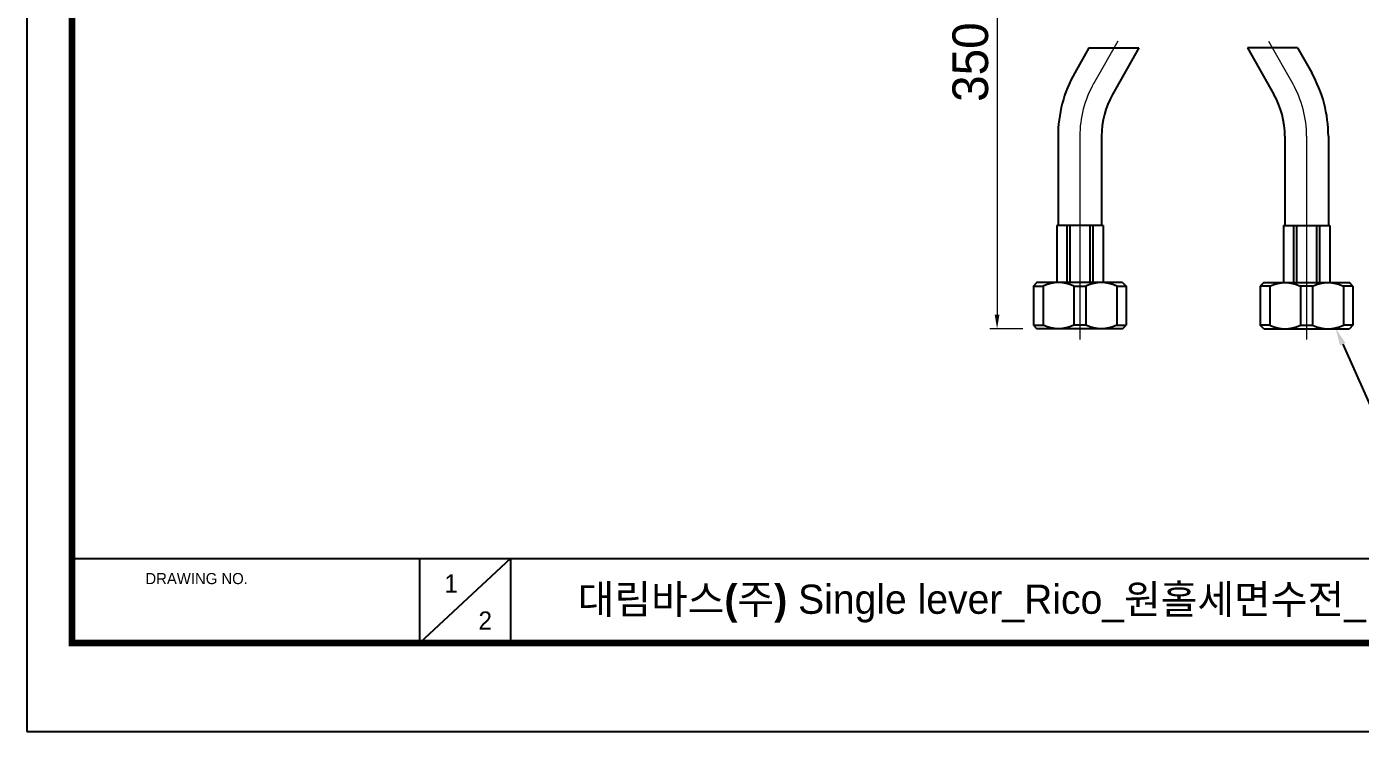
# Model space of a CAD drawing. Extents: x 0 to 790, y 0 to 579.
# Drawn here: x 0 to 374, y 0 to 197.7 of the extents above; entities that cross this region are included whole.
import ezdxf
from ezdxf import colors
from ezdxf.entities.mleader import LeaderData, LeaderLine
from ezdxf.math import Vec2, Vec3

# ---------------------------------------------------------------- set-up
doc = ezdxf.new("R2010")
doc.units = 0
doc.header["$LTSCALE"] = 10
doc.header["$MEASUREMENT"] = 0
doc.header["$PDMODE"] = 3
doc.header["$PDSIZE"] = -10
doc.linetypes.add('CENTER2', pattern=[28.575, 19.05, -3.175, 3.175, -3.175])
doc.layers.get('0').update_dxf_attribs({"linetype": 'CONTINUOUS'})
doc.layers.get('DEFPOINTS').update_dxf_attribs({"linetype": 'CONTINUOUS'})
doc.layers.add('Cneter', color=1, linetype='CENTER2', lineweight=13)
doc.styles.add('Daelim Dimension', font='')
doc.styles.add('DLB3013-CR2S_시공도$0$Daelim Dimension', font='H2GTRE.TTF')
doc.styles.get('Daelim Dimension').set_extended_font_data('나눔고딕')
doc.dimstyles.new('DLB3013-CR2S_시공도$0$DEFAULT', dxfattribs={"dimscale": 2, "dimtxt": 2, "dimasz": 2, "dimexe": 0, "dimexo": 2, "dimgap": 1, "dimtad": 1, "dimdec": 1, "dimzin": 9, "dimdsep": 46, "dimtxsty": 'DLB3013-CR2S_시공도$0$Daelim Dimension', "dimcen": 0.5, "dimclrd": 252, "dimclre": 252, "dimclrt": 3, "dimadec": 1, "dimazin": 0, "dimtfac": 1, "dimtdec": 1, "dimtix": 1, "dimtmove": 0, "dimatfit": 3, "dimfxl": 1, "dimtolj": 1, "dimtzin": 1, "dimlwd": 9, "dimlwe": 9, "dimarcsym": 0})

# ---------------------------------------------------------------- blocks, each defined once
blk = doc.blocks.new('*D6')
at = {"color": 5, "lineweight": 9, "ltscale": 0.5, "transparency": 16777216}
for p, q in [((294.64, 262.52), (270.1, 262.52)), ((272.1, 258.52), (272.1, 116.9)), ((279.29, 112.9), (270.1, 112.9))]:
    blk.add_line(p, q, dxfattribs=at)
at = {"color": 5, "ltscale": 0.5, "transparency": 16777216}
for points in [[(271.43, 258.52), (272.77, 258.52), (272.1, 262.52)], [(271.43, 116.9), (272.77, 116.9), (272.1, 112.9)]]:
    blk.add_solid(points, dxfattribs=at)
at = {"layer": 'DEFPOINTS', "color": 0, "ltscale": 0.5, "transparency": 16777216}
for p in [(298.64, 262.52), (272.1, 112.9), (283.29, 112.9)]:
    blk.add_point(p, dxfattribs=at)
at = {"color": 7, "ltscale": 0.5, "transparency": 16777216, "insert": (264.65, 187.71), "char_height": 10, "attachment_point": 5, "rotation": 90, "style": 'Daelim Dimension'}
blk.add_mtext('\\A1;350', dxfattribs=at)

msp = doc.modelspace()

# ---------------------------------------------------------------- linework, layer by layer
at = {"color": 7, "linetype": 'Continuous'}
for p, q in [((297.84, 191.71), (293.86, 184.67)), ((311.86, 191.71), (304.48, 178.66)), ((342.31, 191.71), (349.69, 178.66)), ((356.33, 191.71), (360.31, 184.67)), ((289.19, 166.9), (289.19, 141.9)), ((301.39, 166.9), (301.39, 141.9)), ((352.79, 166.9), (352.79, 141.9)), ((364.99, 166.9), (364.99, 141.9)), ((288.81, 141.9), (288.81, 125.9)), ((301.81, 141.9), (288.81, 141.9)), ((291.7, 141.9), (291.7, 125.9)), ((292.46, 141.9), (292.46, 125.9)), ((298.15, 141.9), (298.15, 125.9)), ((298.92, 141.9), (298.92, 125.9)), ((301.81, 141.9), (301.81, 125.9)), ((352.37, 141.9), (352.37, 125.9)), ((352.37, 141.9), (365.37, 141.9)), ((355.26, 141.9), (355.26, 125.9)), ((356.02, 141.9), (356.02, 125.9)), ((361.71, 141.9), (361.71, 125.9)), ((362.47, 141.9), (362.47, 125.9)), ((365.37, 141.9), (365.37, 125.9)), ((282.29, 124.9), (283.29, 125.9)), ((282.29, 124.9), (282.29, 113.9)), ((282.29, 124.9), (284.98, 124.9)), ((307.29, 125.9), (283.33, 125.9)), ((284.98, 124.9), (284.98, 113.9)), ((293.64, 124.9), (293.64, 113.9)), ((293.64, 124.9), (296.98, 124.9)), ((296.98, 124.9), (296.98, 113.9)), ((305.64, 124.9), (305.64, 113.9)), ((305.64, 124.9), (308.29, 124.9)), ((307.29, 125.9), (308.29, 124.9)), ((308.29, 124.9), (308.29, 113.9)), ((346.89, 125.9), (345.89, 124.9)), ((345.89, 124.9), (345.89, 113.9)), ((348.54, 124.9), (345.89, 124.9)), ((346.89, 125.9), (370.84, 125.9)), ((348.54, 124.9), (348.54, 113.9)), ((357.19, 124.9), (357.19, 113.9)), ((360.54, 124.9), (357.19, 124.9)), ((360.54, 124.9), (360.54, 113.9)), ((369.19, 124.9), (369.19, 113.9)), ((371.89, 124.9), (369.19, 124.9)), ((371.89, 124.9), (370.89, 125.9)), ((371.89, 124.9), (371.89, 113.9)), ((282.29, 113.9), (283.29, 112.9)), ((282.29, 113.9), (284.98, 113.9)), ((307.29, 112.9), (283.29, 112.9)), ((296.98, 113.9), (293.64, 113.9)), ((305.64, 113.9), (308.29, 113.9)), ((307.29, 112.9), (308.29, 113.9)), ((346.89, 112.9), (345.89, 113.9)), ((348.54, 113.9), (345.89, 113.9)), ((346.89, 112.9), (370.89, 112.9)), ((357.19, 113.9), (360.54, 113.9)), ((371.89, 113.9), (369.19, 113.9)), ((371.89, 113.9), (370.89, 112.9))]:
    msp.add_line(p, q, dxfattribs=at)
for p, q in [((297.84, 191.71), (311.86, 191.71)), ((356.33, 191.71), (342.31, 191.71))]:
    msp.add_line(p, q)
at = {"color": 2, "linetype": 'Continuous'}
for p, q in [((283.33, 125.9), (283.19, 125.8)), ((370.84, 125.9), (370.99, 125.8))]:
    msp.add_line(p, q, dxfattribs=at)
at = {"color": 5}
msp.add_line((12.7, 48.49), (648.72, 48.49), dxfattribs=at)
at = {"color": 5, "ltscale": 40}
for p, q in [((110.19, 48.49), (110.19, 24.69)), ((110.19, 48.49), (110.19, 24.69)), ((135.67, 48.49), (110.19, 24.69)), ((135.67, 48.49), (110.19, 24.69)), ((135.67, 48.49), (135.67, 24.69)), ((135.67, 48.49), (135.67, 24.69))]:
    msp.add_line(p, q, dxfattribs=at)
at = {"ltscale": 0.5}
msp.add_lwpolyline([(0, 0), (789.88, 0), (789.88, 578.76), (0, 578.76)], close=True, dxfattribs=at)
at = {"color": 5, "linetype": 'ByBlock', "lineweight": 200, "const_width": 1.82}
msp.add_lwpolyline([(12.7, 24.78), (777.1, 24.78), (777.1, 565.32), (12.7, 565.32)], close=True, dxfattribs=at)
at = {"color": 7, "linetype": 'Continuous'}
for points in [[(289.31, 125.9), (288.25, 125.84), (287.19, 125.65), (286.1, 125.34), (284.98, 124.9)], [(293.64, 124.9), (292.51, 125.34), (291.43, 125.65), (290.36, 125.84), (289.31, 125.9)], [(301.31, 125.9), (300.25, 125.84), (299.19, 125.65), (298.11, 125.34), (296.98, 124.9)], [(305.64, 124.9), (304.51, 125.34), (303.43, 125.65), (302.36, 125.84), (301.31, 125.9)], [(348.54, 124.9), (349.66, 125.34), (350.75, 125.65), (351.81, 125.84), (352.86, 125.9)], [(352.86, 125.9), (353.92, 125.84), (354.98, 125.65), (356.07, 125.34), (357.19, 124.9)], [(360.54, 124.9), (361.66, 125.34), (362.75, 125.65), (363.81, 125.84), (364.87, 125.9)], [(364.87, 125.9), (365.92, 125.84), (366.98, 125.65), (368.07, 125.34), (369.19, 124.9)], [(289.31, 112.9), (288.25, 112.96), (287.19, 113.14), (286.1, 113.45), (284.98, 113.9)], [(293.64, 113.9), (292.51, 113.45), (291.43, 113.14), (290.36, 112.96), (289.31, 112.9)], [(301.31, 112.9), (300.25, 112.96), (299.19, 113.14), (298.11, 113.45), (296.98, 113.9)], [(305.64, 113.9), (304.51, 113.45), (303.43, 113.14), (302.36, 112.96), (301.31, 112.9)], [(348.54, 113.9), (349.66, 113.45), (350.75, 113.14), (351.81, 112.96), (352.86, 112.9)], [(352.86, 112.9), (353.92, 112.96), (354.98, 113.14), (356.07, 113.45), (357.19, 113.9)], [(360.54, 113.9), (361.66, 113.45), (362.75, 113.14), (363.81, 112.96), (364.87, 112.9)], [(364.87, 112.9), (365.92, 112.96), (366.98, 113.14), (368.07, 113.45), (369.19, 113.9)]]:
    msp.add_lwpolyline(points, dxfattribs=at)
for centre, radius, start, end in [((325.29, 166.9), 36.1, 150.5129, 180), ((328.89, 166.9), 36.1, 0, 29.4871), ((325.29, 166.9), 23.9, 150.5129, 180), ((328.89, 166.9), 23.9, 0, 29.4871)]:
    msp.add_arc(centre, radius, start, end, dxfattribs=at)
at = {"layer": 'Cneter'}
for p, q in [((305.94, 193.63), (299.17, 181.66)), ((348.23, 193.63), (355, 181.66)), ((295.29, 166.9), (295.29, 109.93)), ((358.89, 166.9), (358.89, 109.93))]:
    msp.add_line(p, q, dxfattribs=at)
for centre, start, end in [((325.29, 166.9), 150.5129, 180), ((328.89, 166.9), 0, 29.4871)]:
    msp.add_arc(centre, 30, start, end, dxfattribs=at)

# ---------------------------------------------------------------- texts
at = {"color": 5, "ltscale": 40, "style": 'Daelim Dimension'}
msp.add_text('DRAWING NO.', height=3.1171, dxfattribs=at).set_placement((33.3, 41.29))
at = {"char_height": 5.1, "width": 7.119, "attachment_point": 1, "style": 'Daelim Dimension'}
for s, insert in [('1', (117.12, 44.03)), ('2', (126.69, 33.63))]:
    msp.add_mtext(s, dxfattribs=dict(at, insert=insert))
at = {"color": 2, "insert": (154.51, 41.16), "char_height": 8.198, "width": 362.8925, "attachment_point": 1, "style": 'Daelim Dimension'}
msp.add_mtext('{\\fPretendard Variable SemiBold|b0|i0|c129|p2;대림바스(주)} Single lever_Rico_원홀세면수전_DL L2710', dxfattribs=at)

# ---------------------------------------------------------------- dimensions: what is measured, and where the dimension line sits
at = {"color": 5, "ltscale": 0.5}
dim = msp.add_linear_dim(base=(272.1, 112.9), p1=(298.64, 262.52), p2=(283.29, 112.9), angle=90, text='350', dimstyle='DLB3013-CR2S_시공도$0$DEFAULT', override={"dimtxt": 5, "dimexe": 1, "dimdec": 0, "dimtxsty": 'Daelim Dimension', "dimclrd": 5, "dimclre": 5, "dimclrt": 7}, dxfattribs=at)
dim.commit()
dim.dimension.update_dxf_attribs({"geometry": '*D6', "text_midpoint": (264.65, 187.71)})

# ---------------------------------------------------------------- leaders
at = {"ltscale": 0.5}
ml = msp.add_multileader_mtext('Standard', dxfattribs=at)
ml.set_content('G1/2-14TH', color=256, style='Daelim Dimension')
ml.set_leader_properties(color=5)
ml.build(insert=Vec2(0, 0))
ml.multileader.update_dxf_attribs({"text_left_attachment_type": 6, "text_right_attachment_type": 6, "dogleg_length": 0.36, "arrow_head_size": 5})
ctx = ml.context
ctx.base_point, ctx.char_height, ctx.arrow_head_size, ctx.landing_gap_size, ctx.plane_origin = Vec3(382.52, 79.24), 10, 5, 0.09, Vec3(366.98, 113.14)
ctx.left_attachment, ctx.right_attachment = 6, 6
notes = []
notes.append((ctx, [(0, (1, 1, 0), (382.16, 79.24), (1, 0), 0.36, [(0, [(366.98, 113.14)], 0, [])])]))
ctx.mtext.insert, ctx.mtext.flow_direction = Vec3(382.61, 91.24), 5
for ctx, leaders in notes:
    for number, flags, end, landing, length, lines in leaders:
        leader = LeaderData()
        leader.index, (leader.has_last_leader_line, leader.has_dogleg_vector, leader.attachment_direction) = number, flags
        leader.last_leader_point, leader.dogleg_vector, leader.dogleg_length = Vec3(end), Vec3(landing), length
        for number, points, colour, breaks in lines:
            line = LeaderLine()
            line.index, line.vertices, line.color, line.breaks = number, Vec3.list(points), colors.encode_raw_color(colour), breaks
            leader.lines.append(line)
        ctx.leaders.append(leader)

doc.saveas('drawing.dxf')
